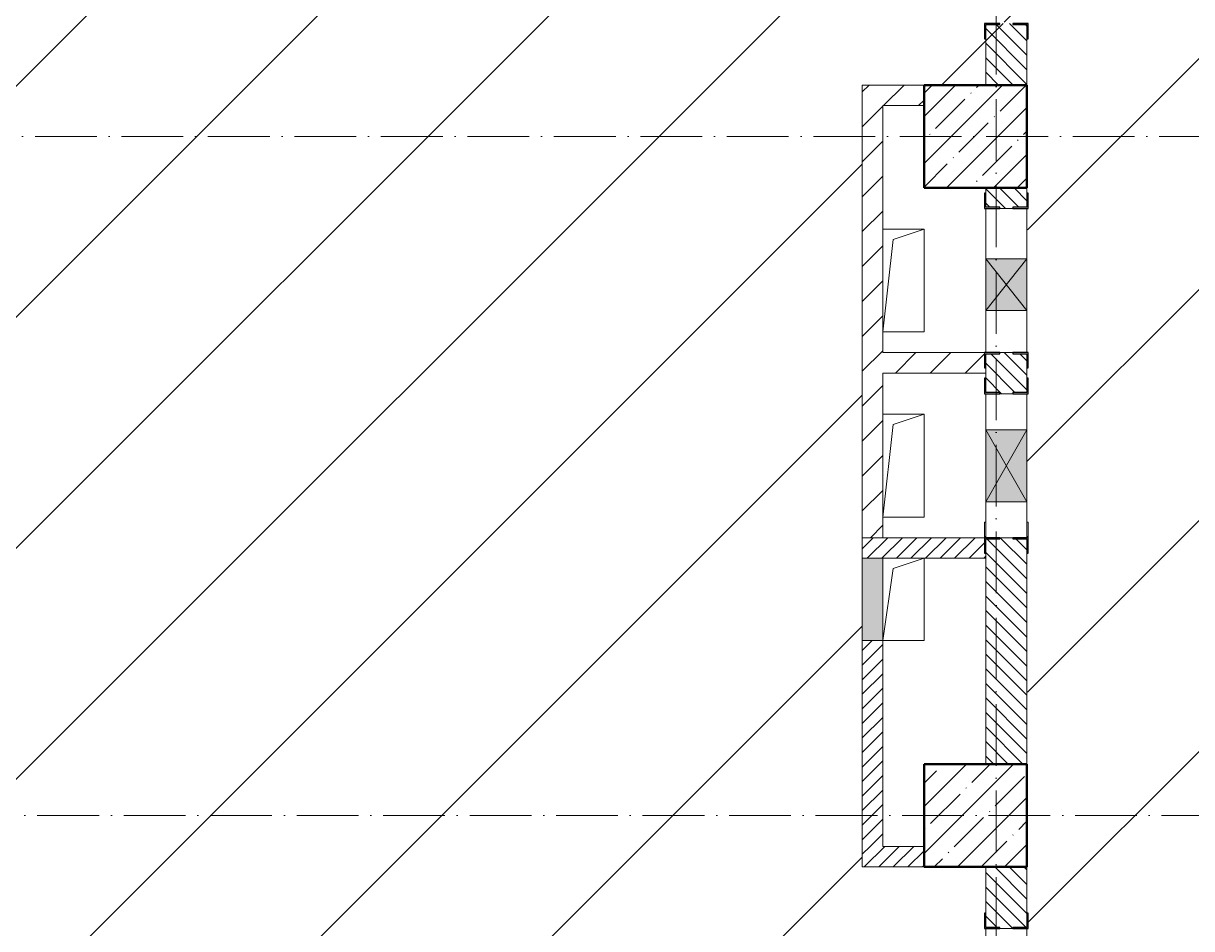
# Model space of a CAD drawing. Header units: millimetres. Extents: x -17017 to 628417, y -109036 to 199237.
# Drawn here: x 284496 to 290171, y -73232 to -68832 of the extents above; entities that cross this region are included whole.
import ezdxf

# ---------------------------------------------------------------- set-up
doc = ezdxf.new("R2010")
doc.units = ezdxf.units.MM
doc.linetypes.add('50_200_ШТРИХ_1Т_ш5_п1_п1_', pattern=[700, 500, -100, 0, -100])
for name, color, linetype, lineweight in [('A-DETL-GENF-OTLN', 7, 'Continuous', 9), ('A-FLOR-____-OTLN', 7, 'Continuous', 9), ('A-GENM-____-MCUT', 7, 'Continuous', 25), ('A-GENM-____-OTLN', 7, 'Continuous', 9), ('A-GENM-____-OTLN-1', 7, 'Continuous', 25), ('A-GLAZ-____-OTLN', 7, 'Continuous', 9), ('A-WALL-____-MCUT-2', 7, 'Continuous', 50), ('A-WALL-____-MCUT-3', 7, 'Continuous', 9), ('A-WALL-____-PATT-1', 7, 'Continuous', 9), ('A-WALL-FNSH-MCUT-1', 7, 'Continuous', 9), ('I-WALL-____-OTLN', 7, 'Continuous', 9), ('S-COLS-____-MCUT', 7, 'Continuous', 50), ('S-COLS-____-OTLN', 7, 'Continuous', 9), ('S-GRID-____-OTLN-1', 7, '50_200_ШТРИХ_1Т_ш5_п1_п1_', 9), ('стяжа', 7, 'Continuous', 30)]:
    doc.layers.add(name, color=color, linetype=linetype, lineweight=lineweight)
pattern_1 = [(135, (283770.707, -86863.456), (-35.35534, -35.35534), [])]
pattern_2 = [(45, (283770.71, -86863.46), (-84.8528, 84.8528), [])]
pattern_3 = [(45, (283770.707, -86863.456), (-35.35534, 35.35534), [])]

# ---------------------------------------------------------------- blocks, each defined once
blk = doc.blocks.new('BSC_Колонна _Прямоугольная - 500х500-V52-АР1_План отверстий 3 этажа в осях 1-64_А-ГГ')
at = {"layer": 'S-COLS-____-OTLN'}
h = blk.add_hatch(dxfattribs=at)
h.set_pattern_fill('FP_89', color=256, style=0, pattern_type=2)
h.set_pattern_definition([(45, (-5350, -17481.04), (-114.0493, 114.0493), []), (45, (-5235.95, -17481.04), (-114.0493, 114.0493), [201.613, -40.323, 3.353, -36.97])])
h.paths.add_polyline_path([(-250, -250), (250, -250), (250, 250), (-250, 250)], flags=0)
at = {"layer": 'S-COLS-____-MCUT'}
for p, q in [((250, 250), (-250, 250)), ((-250, 250), (-250, -250)), ((250, -250), (250, 250)), ((-250, -250), (250, -250))]:
    blk.add_line(p, q, dxfattribs=at)
blk = doc.blocks.new('154_Стойка_СКБ_Уголок - СМ-2180_200-28268025-АР1_План отверстий 3 этажа в осях 1-64_А-ГГ')
at = {"layer": 'A-GENM-____-MCUT'}
for p, q in [((125, 156), (125, 81)), ((200, 156), (125, 156)), ((131, 81), (131, 150)), ((131, 150), (200, 150)), ((200, 150), (200, 156)), ((125, 81), (131, 81)), ((131, 19), (125, 19)), ((125, 19), (125, -56)), ((131, -50), (131, 19)), ((125, -56), (200, -56)), ((200, -50), (131, -50)), ((200, -56), (200, -50))]:
    blk.add_line(p, q, dxfattribs=at)
blk = doc.blocks.new('Фахверк_СКБ_Уголок - 200_3960_зеркало-28268689-АР1_План отверстий 3 этажа в осях 1-64_А-ГГ')
at = {"layer": 'A-GENM-____-MCUT'}
for p, q in [((200, 156), (125, 156)), ((125, 156), (125, 81)), ((131, 81), (131, 150)), ((131, 150), (200, 150)), ((200, 150), (200, 156)), ((125, 81), (131, 81)), ((131, 19), (125, 19)), ((125, 19), (125, -56)), ((131, -50), (131, 19)), ((125, -56), (200, -56)), ((200, -50), (131, -50)), ((200, -56), (200, -50))]:
    blk.add_line(p, q, dxfattribs=at)
blk = doc.blocks.new('Фахверк_СКБ_Уголок - 200_3960-28268576-АР1_План отверстий 3 этажа в осях 1-64_А-ГГ')
at = {"layer": 'A-GENM-____-MCUT'}
for p, q in [((200, 156), (125, 156)), ((125, 156), (125, 81)), ((131, 81), (131, 150)), ((131, 150), (200, 150)), ((200, 150), (200, 156)), ((125, 81), (131, 81)), ((131, 19), (125, 19)), ((125, 19), (125, -56)), ((131, -50), (131, 19)), ((125, -56), (200, -56)), ((200, -50), (131, -50)), ((200, -56), (200, -50))]:
    blk.add_line(p, q, dxfattribs=at)
blk = doc.blocks.new('Стойка_Влож_Уголок_Опорный - Уголок-28213941-АР1_План отверстий 3 этажа в осях 1-64_А-ГГ')
at = {"layer": 'A-GENM-____-OTLN'}
for p, q in [((-212, -6), (-212, 0)), ((0, 0), (0, -6)), ((-212, -75), (-212, -6)), ((-212, -6), (-206, -6)), ((-6, -6), (0, -6)), ((0, -6), (0, -75)), ((-212, -75), (-206, -75)), ((-6, -75), (0, -75))]:
    blk.add_line(p, q, dxfattribs=at)
blk = doc.blocks.new('154_Стойка_СКБ_Уголок - СМ-2480_200-28346303-АР1_План отверстий 3 этажа в осях 1-64_А-ГГ')
at = {"layer": 'A-GENM-____-MCUT'}
for p, q in [((125, 156), (125, 81)), ((200, 156), (125, 156)), ((131, 81), (131, 150)), ((131, 150), (200, 150)), ((200, 150), (200, 156)), ((125, 81), (131, 81)), ((131, 19), (125, 19)), ((125, 19), (125, -56)), ((131, -50), (131, 19)), ((125, -56), (200, -56)), ((200, -50), (131, -50)), ((200, -56), (200, -50))]:
    blk.add_line(p, q, dxfattribs=at)
blk = doc.blocks.new('Фахверк_СКБ_Уголок - 200_3550-28267367-АР1_План отверстий 3 этажа в осях 1-64_А-ГГ')
at = {"layer": 'A-GENM-____-MCUT'}
for p, q in [((200, 156), (125, 156)), ((125, 156), (125, 81)), ((131, 81), (131, 150)), ((131, 150), (200, 150)), ((200, 150), (200, 156)), ((125, 81), (131, 81)), ((131, 19), (125, 19)), ((125, 19), (125, -56)), ((131, -50), (131, 19)), ((125, -56), (200, -56)), ((200, -50), (131, -50)), ((200, -56), (200, -50))]:
    blk.add_line(p, q, dxfattribs=at)
blk = doc.blocks.new('AR_Отверстие Ниша - Лючок-32403280-АР1_План отверстий 3 этажа в осях 1-64_А-ГГ')
at = {"layer": 'A-GLAZ-____-OTLN'}
blk.add_hatch(color=256, dxfattribs=at).paths.add_polyline_path([(200, -50), (200, 50), (-200, 50), (-200, -50)], flags=0)
for p, q in [((200, 50), (-200, 50)), ((-200, 50), (-200, -50)), ((200, -50), (200, 50)), ((-200, -50), (200, -50))]:
    blk.add_line(p, q, dxfattribs=at)
blk = doc.blocks.new('AR_Отверстие прямоугольное _в плите_ - AR_Отверстие прямоугольное _в плите_-30229458-АР1_План отверстий 3 этажа в осях 1-64_А-ГГ')
at = {"layer": 'A-GENM-____-OTLN'}
for p, q in [((100, 250), (-100, 250)), ((-50, 200), (100, 250)), ((100, -250), (100, 250)), ((-100, -250), (-50, 200)), ((-100, -250), (100, -250))]:
    blk.add_line(p, q, dxfattribs=at)
blk = doc.blocks.new('AR_Отверстие прямоугольное _в плите_ - AR_Отверстие прямоугольное _в плите_-30229368-АР1_План отверстий 3 этажа в осях 1-64_А-ГГ')
at = {"layer": 'A-GENM-____-OTLN'}
for p, q in [((-50, 150), (100, 200)), ((100, -200), (100, 200)), ((-100, -200), (-50, 150)), ((-100, -200), (100, -200))]:
    blk.add_line(p, q, dxfattribs=at)
blk = doc.blocks.new('AR_Отверстие прямоугольное _в стене_ - AR_Отверстие прямоугольное _в стене__ЭОМ-36412645-АР1_План отверстий 3 этажа в осях 1-64_А-ГГ')
at = {"layer": 'A-GLAZ-____-OTLN'}
blk.add_hatch(color=256, dxfattribs=at).paths.add_polyline_path([(-175, -100), (175, -100), (175, 100), (-175, 100)], flags=0)
at = {"layer": 'A-DETL-GENF-OTLN'}
for p, q in [((-175, -100), (-175, 100)), ((-175, 100), (175, 100)), ((175, 100), (-175, -100)), ((-175, 100), (175, -100)), ((175, 100), (-175, 100)), ((-175, 100), (-175, -100)), ((175, 100), (175, -100)), ((175, -100), (175, 100)), ((175, -100), (-175, -100)), ((-175, -100), (175, -100))]:
    blk.add_line(p, q, dxfattribs=at)
blk = doc.blocks.new('AR_Отверстие прямоугольное _в стене__БезПР - AR_Отверстие прямоугольное _в стене__БезПР-36392898-АР1_План отверстий 3 этажа в осях 1-64_А-ГГ')
at = {"layer": 'A-GLAZ-____-OTLN'}
blk.add_hatch(color=256, dxfattribs=at).paths.add_polyline_path([(-125, -100), (125, -100), (125, 100), (-125, 100)], flags=0)
at = {"layer": 'A-DETL-GENF-OTLN'}
for p, q in [((-125, -100), (-125, 100)), ((-125, 100), (125, 100)), ((125, 100), (-125, -100)), ((-125, 100), (125, -100)), ((125, 100), (-125, 100)), ((-125, 100), (-125, -100)), ((125, 100), (125, -100)), ((125, -100), (125, 100)), ((125, -100), (-125, -100)), ((-125, -100), (125, -100))]:
    blk.add_line(p, q, dxfattribs=at)
blk = doc.blocks.new('3эт')
at = {"layer": 'S-GRID-____-OTLN-1', "color": 251, "ltscale": 0.6, "true_color": 0x636466}
for p, q in [((289220.7, -91346.1), (289220.7, -36982.5)), ((310478.4, -69382.4), (279101.9, -69382.4)), ((279101.9, -72682.4), (310478.4, -72682.4))]:
    blk.add_line(p, q, dxfattribs=at)

msp = doc.modelspace()

# ---------------------------------------------------------------- hatches: boundary and pattern name
at = {"layer": 'A-WALL-____-PATT-1'}
h = msp.add_hatch(dxfattribs=at)
h.set_pattern_fill('FP_6', color=256, style=0, pattern_type=2)
h.set_pattern_definition(pattern_1)
h.paths.add_polyline_path([(289370.7, -69132.4), (289370.7, -68838.4), (289301.7, -68838.4), (289301.7, -68832.4), (289239.7, -68832.4), (289239.7, -68838.4), (289170.7, -68838.4), (289170.7, -69132.4)], flags=0)
h.paths.add_polyline_path([(289345.1, -67682.4), (289370.7, -67682.4), (289370.7, -66942.4), (289170.7, -66942.4), (289170.7, -67682.4)], flags=0)
h.paths.add_polyline_path([(289370.7, -66542.4), (289370.7, -65988.4), (289301.7, -65988.4), (289301.7, -65982.4), (289239.7, -65982.4), (289239.7, -65988.4), (289170.7, -65988.4), (289170.7, -66542.4), (289239.7, -66542.4)], flags=0)
h.paths.add_polyline_path([(289301.7, -64832.4), (289301.7, -64826.4), (289370.7, -64826.4), (289370.7, -63632.4), (289170.7, -63632.4), (289170.7, -64826.4), (289239.7, -64826.4), (289239.7, -64832.4)], flags=0)
h = msp.add_hatch(dxfattribs=at)
h.set_pattern_fill('FP_4', color=256, style=0, pattern_type=2)
h.set_pattern_definition(pattern_2)
h.paths.add_polyline_path([(288570.7, -71332.4), (288670.7, -71332.4), (288670.7, -69132.4), (288570.7, -69132.4), (288570.7, -70648.9)], flags=0)
h = msp.add_hatch(dxfattribs=at)
h.set_pattern_fill('FP_4', color=256, style=0, pattern_type=2)
h.set_pattern_definition(pattern_2)
h.paths.add_polyline_path([(288870.7, -69232.4), (288870.7, -69132.4), (288670.7, -69132.4), (288670.7, -69232.4)], flags=0)
h = msp.add_hatch(dxfattribs=at)
h.set_pattern_fill('FP_6', color=256, style=0, pattern_type=2)
h.set_pattern_definition(pattern_1)
h.paths.add_polyline_path([(289170.7, -72432.4), (289370.7, -72432.4), (289369.6, -71338.4), (289301.7, -71338.4), (289301.7, -71332.4), (289239.7, -71332.4), (289239.7, -71338.4), (289170.7, -71338.4), (289170.7, -72368.9)], flags=0)
h.paths.add_polyline_path([(289239.7, -70632.4), (289301.7, -70632.4), (289301.7, -70626.4), (289370.7, -70626.4), (289370.7, -70438.4), (289301.7, -70438.4), (289301.7, -70432.4), (289239.7, -70432.4), (289239.7, -70438.4), (289170.7, -70438.4), (289170.7, -70626.4), (289239.7, -70626.4)], flags=0)
h.paths.add_polyline_path([(289239.7, -69732.4), (289301.7, -69732.4), (289301.7, -69726.4), (289370.7, -69726.4), (289370.7, -69632.4), (289170.7, -69632.4), (289170.7, -69726.4), (289239.7, -69726.4)], flags=0)
h = msp.add_hatch(dxfattribs=at)
h.set_pattern_fill('FP_4', color=256, style=0, pattern_type=2)
h.set_pattern_definition(pattern_2)
h.paths.add_polyline_path([(289162.5, -70532.4), (289170.7, -70532.4), (289170.7, -70507.4), (289164.7, -70507.4), (289164.7, -70432.4), (288670.7, -70432.4), (288670.7, -70532.4), (289059.4, -70532.4)], flags=0)
h = msp.add_hatch(dxfattribs=at)
h.set_pattern_fill('FP_5', color=256, style=0, pattern_type=2)
h.set_pattern_definition(pattern_3)
h.paths.add_polyline_path([(289162.5, -71432.4), (289170.7, -71432.4), (289170.7, -71407.4), (289164.7, -71407.4), (289164.7, -71332.4), (288570.7, -71332.4), (288570.7, -71432.4), (289059.4, -71432.4)], flags=0)
h = msp.add_hatch(dxfattribs=at)
h.set_pattern_fill('FP_5', color=256, style=0, pattern_type=2)
h.set_pattern_definition(pattern_3)
h.paths.add_polyline_path([(288570.7, -72832.4), (288670.7, -72832.4), (288670.7, -71832.4), (288570.7, -71832.4), (288570.7, -72368.9)], flags=0)
h = msp.add_hatch(dxfattribs=at)
h.set_pattern_fill('FP_5', color=256, style=0, pattern_type=2)
h.set_pattern_definition(pattern_3)
h.paths.add_polyline_path([(288870.7, -72932.4), (288870.7, -72832.4), (288570.7, -72832.4), (288570.7, -72932.4)], flags=0)
h = msp.add_hatch(dxfattribs=at)
h.set_pattern_fill('FP_6', color=256, style=0, pattern_type=2)
h.set_pattern_definition(pattern_1)
h.paths.add_polyline_path([(289301.7, -76132.4), (289301.7, -76126.4), (289370.7, -76126.4), (289370.7, -75938.4), (289301.7, -75938.4), (289301.7, -75932.4), (289239.7, -75932.4), (289239.7, -75938.4), (289170.7, -75938.4), (289170.7, -76126.4), (289239.7, -76126.4), (289239.7, -76132.4)], flags=0)
h.paths.add_polyline_path([(289239.7, -75232.4), (289301.7, -75232.4), (289301.7, -75226.4), (289370.7, -75226.4), (289370.7, -74938.4), (289301.7, -74938.4), (289301.7, -74932.4), (289239.7, -74932.4), (289239.7, -74938.4), (289170.7, -74938.4), (289170.7, -75226.4), (289239.7, -75226.4)], flags=0)
h.paths.add_polyline_path([(289239.7, -73232.4), (289301.7, -73232.4), (289301.7, -73226.4), (289370.7, -73226.4), (289370.7, -72932.4), (289170.7, -72932.4), (289170.7, -73226.4), (289239.7, -73226.4)], flags=0)
at = {"layer": 'S-COLS-____-OTLN'}
h = msp.add_hatch(dxfattribs=at)
h.set_pattern_fill('FP_38', color=256, style=0, pattern_type=2)
h.set_pattern_definition([(45, (283770.7, -86863.46), (-114.0493, 114.0493), []), (45, (283884.76, -86863.46), (-114.0493, 114.0493), [201.612, -40.322, 3.353, -36.97])])
h.paths.add_polyline_path([(288870.7, -72932.4), (289370.7, -72932.4), (289370.7, -72432.4), (288870.7, -72432.4)], flags=0)
at = {"layer": 'стяжа'}
h = msp.add_hatch(dxfattribs=at)
h.set_pattern_fill('ANSI31', color=5, scale=250)
h.paths.add_polyline_path([(289170.7, -73232.4), (289164.7, -73232.4), (289164.7, -73157.4), (289170.7, -72932.4), (288870.7, -72932.4), (288570.7, -72932.4), (288570.7, -71832.4), (288570.7, -71432.4), (288570.7, -69132.4), (288870.7, -69132.4), (289370.7, -69132.4), (289370.7, -68907.4), (289370.7, -68757.4), (289376.7, -68757.4), (289376.7, -68826.4), (289376.7, -68832.4), (289376.7, -68907.4), (289370.7, -69132.4), (289370.7, -69632.4), (289372.2, -69657.4), (289376.7, -69657.4), (289376.7, -69732.4), (289370.7, -69977.4), (289370.7, -70227.4), (289370.7, -70432.4), (289376.7, -70432.4), (289376.7, -70507.4), (289376.7, -70632.4), (289370.7, -70807.4), (289370.7, -71257.4), (289376.7, -71257.4), (289376.7, -71326.4), (289376.7, -71332.4), (289376.7, -71407.4), (289370.7, -72432.4), (289370.7, -72932.4), (289370.7, -73157.4), (289376.7, -73157.4), (289376.7, -73232.4), (289370.7, -74932.4), (289376.7, -74932.4), (289376.7, -75007.4), (289370.7, -75157.4), (289376.7, -75157.4), (289376.7, -75232.4), (289370.7, -75932.4), (289376.7, -75932.4), (289376.7, -76007.4), (289376.7, -76132.4), (289370.7, -76832.4), (289370.7, -77332.4), (293370.7, -77332.4), (293370.7, -76832.4), (293370.7, -76707.4), (293364.7, -76707.4), (293364.7, -76632.4), (293370.7, -75482.4), (293364.7, -75482.4), (293364.7, -75407.4), (293370.7, -74907.4), (293364.7, -74907.4), (293364.7, -74827.4), (293370.7, -74827.4), (293370.7, -73132.4), (293364.7, -73132.4), (293364.7, -73057.4), (293370.7, -72932.4), (293370.7, -72432.4), (293370.7, -70807.4), (293370.7, -70507.4), (293370.7, -70332.4), (293370.7, -69932.4), (293370.7, -69632.4), (292770.7, -69632.4), (292770.7, -69378.4), (292770.7, -68632.4), (292770.7, -68247.4), (292770.7, -68097.4), (292770.7, -67682.4), (292770.7, -66582.4), (292770.7, -66432.4), (293370.7, -66432.4), (293370.7, -66307.4), (293364.7, -66307.4), (293364.7, -66227.4), (293370.7, -66227.4), (293370.7, -65632.4), (293370.7, -65132.4), (293370.7, -64532.4), (293364.7, -64532.4), (293364.7, -64457.4), (293370.7, -64332.4), (293370.7, -63932.4), (292670.7, -63932.4), (292670.7, -63632.4), (292670.7, -63032.4), (292670.7, -62882.4), (292670.7, -62632.4), (292670.7, -62582.4), (292670.7, -61982.4), (292670.7, -61232.4), (292670.7, -60632.4), (292670.7, -60532.4), (293370.7, -60532.4), (293370.7, -60132.4), (293370.7, -59607.4), (293364.7, -59607.4), (293364.7, -59527.4), (293370.7, -59527.4), (293370.7, -58382.4), (293364.7, -58382.4), (293364.7, -58307.4), (293370.7, -57432.4), (293370.7, -56532.4), (295570.7, -56532.4), (295620.7, -56532.4), (297670.7, -56632.4), (297620.7, -56632.4), (297620.7, -57432.4), (293370.7, -57432.4), (293370.7, -58376.4), (293439.7, -58376.4), (293489.3, -58382.4), (293570.7, -58382.4), (293570.7, -58307.4), (293570.7, -57632.4), (301970.7, -57632.4), (301970.7, -54382.4), (301770.7, -54382.4), (301770.7, -57432.4), (297870.7, -57432.4), (297870.7, -56388.4), (297801.7, -56388.4), (297801.7, -56382.4), (297670.7, -56382.4), (297670.7, -55232.4), (297664.7, -55232.4), (297664.7, -55157.4), (297670.7, -54632.4), (297670.7, -54132.4), (297670.7, -53832.4), (298364.7, -53832.4), (298364.7, -53732.4), (298370.7, -52732.4), (298370.7, -52332.4), (298370.7, -52032.4), (298364.7, -52032.4), (298364.7, -51932.4), (297670.7, -51932.4), (297670.7, -51832.4), (297670.7, -50832.4), (297670.7, -50282.4), (297670.7, -48632.4), (297670.7, -48132.4), (297670.7, -47682.4), (297670.7, -45582.4), (298120.7, -45582.4), (298120.7, -45432.4), (298114.7, -45432.4), (298114.7, -45357.4), (298120.7, -44532.4), (298114.7, -44532.4), (298114.7, -44457.4), (298114.7, -44382.4), (298120.7, -43882.4), (298120.7, -43432.4), (298120.7, -43032.4), (298120.7, -41232.4), (298120.7, -39632.4), (297870.7, -39632.4), (297870.7, -39482.4), (297670.7, -39482.4), (297271.2, -39388.4), (297170.7, -39388.4), (295370.7, -39382.4), (295370.7, -39388.4), (295295.7, -39388.4), (293870.7, -39382.4), (293870.7, -39632.4), (293870.7, -39957.4), (293876.7, -39957.4), (293876.7, -40032.4), (293870.7, -40772.4), (293870.7, -41172.4), (293870.7, -41657.4), (293876.7, -41657.4), (293876.7, -41726.4), (293876.7, -41732.4), (293876.7, -41807.4), (293870.7, -42632.4), (293870.7, -43132.4), (293870.7, -43232.4), (293870.7, -45282.4), (293820.7, -45432.4), (293670.7, -45432.4), (293670.7, -45482.4), (289370.7, -45482.4), (289370.7, -48132.4), (289370.7, -48632.4), (289370.7, -48857.4), (289376.7, -48857.4), (289376.7, -48932.4), (289301.7, -48932.4), (289170.7, -48932.4), (289170.7, -50727.4), (289370.7, -50727.4), (289370.7, -50657.4), (289376.7, -50657.4), (289376.7, -50726.4), (289376.7, -50732.4), (289376.7, -50807.4), (289370.7, -51132.4), (289370.7, -51632.4), (289370.7, -51932.4), (289376.7, -51932.4), (289376.7, -52007.4), (289370.7, -52007.4), (289370.7, -51938.4), (289239.7, -51938.4), (289239.7, -51932.4), (289164.7, -51932.4), (289164.7, -52007.4), (289170.7, -52007.4), (289170.7, -52826.4), (289301.7, -52826.4), (289301.7, -52832.4), (289370.7, -52832.4), (289370.7, -54132.4), (289370.7, -54632.4), (289370.7, -54957.4), (289376.7, -54957.4), (289376.7, -55132.4), (289370.7, -55132.4), (289370.7, -55532.4), (289370.7, -56657.4), (289376.7, -56657.4), (289376.7, -56726.4), (289376.7, -56732.4), (289376.7, -56807.4), (289370.7, -60132.4), (289370.7, -60632.4), (289370.7, -61057.4), (289376.7, -61057.4), (289376.7, -61132.4), (289376.7, -61138.4), (289376.7, -61207.4), (289370.7, -61432.4), (289370.7, -62032.4), (289370.7, -62207.4), (289376.7, -62207.4), (289376.7, -62276.4), (289376.7, -62282.4), (289376.7, -62357.4), (289370.7, -63132.4), (289370.7, -63632.4), (289370.7, -64757.4), (289376.7, -64757.4), (289376.7, -64832.4), (289376.7, -64838.4), (289376.7, -64907.4), (289370.7, -65532.4), (289370.7, -65907.4), (289376.7, -65907.4), (289376.7, -65976.4), (289376.7, -65982.4), (289376.7, -66057.4), (289370.7, -66542.4), (289370.7, -66942.4), (289370.7, -67682.4), (289370.7, -67857.4), (289376.7, -67857.4), (289376.7, -67932.4), (289376.7, -67938.4), (289376.7, -68082.4), (289170.7, -68082.4), (289170.7, -68007.4), (289164.7, -68007.4), (289164.7, -67938.4), (289164.7, -67932.4), (289164.7, -67857.4), (289170.7, -67682.4), (289370.7, -67682.4), (289370.7, -66942.4), (289170.7, -66942.4), (289170.7, -66832.4), (288870.7, -66832.4), (288870.7, -67532.4), (288770.7, -67632.4), (288770.7, -66132.4), (288716.7, -66132.4), (287520.7, -66132.4), (287345.7, -66132.4), (287345.7, -68207.4), (281970.7, -68207.4), (281970.7, -66132.4), (281570.7, -66132.4), (281570.7, -66907.4), (281576.7, -66907.4), (281576.7, -66982.4), (281570.7, -68782.4), (281576.7, -68782.4), (281576.7, -68932.4), (281670.7, -68932.4), (281670.7, -69132.4), (281820.7, -69132.4), (281820.7, -69632.4), (281570.7, -69632.4), (281570.7, -69907.4), (281576.7, -69907.4), (281576.7, -69982.4), (281570.7, -71782.4), (281576.7, -71782.4), (281576.7, -71857.4), (281572.8, -72232.4), (281670.7, -72232.4), (281670.7, -72432.4), (281820.7, -72432.4), (281820.7, -72932.4), (281670.7, -72932.4), (281670.7, -73132.4), (281576.7, -73155.9), (281576.7, -73232.4), (281570.7, -75032.4), (281576.7, -75032.4), (281576.7, -75107.4), (281570.7, -76832.4), (281820.7, -76832.4), (281820.7, -77082.4), (283955.7, -77082.4), (283955.7, -76582.4), (285920.7, -76582.4), (286470.7, -76582.4), (288570.7, -76582.4), (288570.7, -75032.4), (289164.7, -75032.4), (289164.7, -74932.4)])
h.paths.add_polyline_path([(289164.7, -68907.4), (289164.7, -68832.4), (289164.7, -68826.4), (289170.7, -68826.4), (289330.7, -68827.4), (289330.7, -68832.4), (289239.7, -68832.4), (289239.7, -68838.4), (289170.7, -68838.4), (289170.7, -68907.4)], flags=16)
h.paths.add_polyline_path([(293370.7, -54632.4), (293370.7, -54132.4), (293870.7, -54132.4), (293870.7, -54632.4)], flags=16)
h.paths.add_polyline_path([(297664.7, -56457.4), (297664.7, -56388.4), (297670.7, -56388.4), (297670.7, -56457.4)], flags=16)
h.paths.add_polyline_path([(289376.7, -52832.4), (289376.7, -52757.4), (289370.7, -52757.4), (289370.7, -52826.4)], flags=16)
h.paths.add_polyline_path([(293370.7, -48632.4), (293370.7, -48132.4), (293870.7, -48132.4), (293870.7, -48632.4)], flags=16)
h.paths.add_polyline_path([(289170.7, -62032.4), (289170.7, -61432.4), (289170.7, -61207.4), (289164.7, -61207.4), (289164.7, -61138.4), (289164.7, -61132.4), (289164.7, -60982.4), (288620.7, -60982.4), (288620.7, -59632.4), (288620.7, -59282.4), (288620.7, -59207.4), (288620.7, -58407.4), (288620.7, -57382.4), (288466.7, -57382.4), (288420.7, -57382.4), (287270.7, -57382.4), (287224.7, -57382.4), (287070.7, -57382.4), (287070.7, -57832.4), (286370.7, -57832.4), (286370.7, -57382.4), (283970.7, -57382.4), (283920.7, -57382.4), (281570.7, -57382.4), (281570.7, -57907.4), (281576.7, -57907.4), (281576.7, -57982.4), (281570.7, -60132.4), (281820.7, -60132.4), (281820.7, -60632.4), (281670.7, -60632.4), (281670.7, -60832.4), (281570.7, -62782.4), (281570.7, -62782.4), (281576.7, -62782.4), (281576.7, -62932.4), (281670.7, -62932.4), (281670.7, -63132.4), (281820.7, -63132.4), (281820.7, -63282.4), (285220.7, -63282.4), (285220.7, -62882.4), (285320.7, -62882.4), (285620.7, -62882.4), (287070.7, -62882.4), (287120.7, -62882.4), (288720.7, -62882.4), (289170.7, -62882.4), (289170.7, -62357.4), (289164.7, -62357.4), (289164.7, -62282.4), (289164.7, -62276.4), (289164.7, -62207.4)], flags=17)
h.paths.add_polyline_path([(287145.7, -66132.4), (284520.7, -66132.4), (284470.7, -66132.4), (282170.7, -66132.4), (282170.7, -68007.4), (287145.7, -68007.4)], flags=17)
h.paths.add_polyline_path([(297170.7, -76482.4), (297520.7, -76482.4), (297520.7, -75082.4), (295620.7, -75082.4), (295570.7, -75082.4), (293570.7, -75082.4), (293570.7, -75407.4), (293576.7, -75407.4), (293576.7, -75482.4), (293570.7, -76632.4), (293576.7, -76632.4), (293576.7, -76707.4), (293570.7, -76832.4), (293870.7, -76832.4), (293870.7, -77082.4), (297170.7, -77082.4), (297170.7, -76882.4)], flags=17)
h.paths.add_polyline_path([(315595.7, -81632.4), (314970.7, -81632.4), (312570.7, -81632.4), (312570.7, -81382.4), (312370.7, -81382.4), (311270.7, -81382.4), (310820.7, -81382.4), (309570.7, -81382.4), (309570.7, -81282.4), (309570.7, -80982.4), (309245.7, -80982.4), (309245.7, -80988.4), (309170.7, -80988.4), (309170.7, -80982.4), (308720.7, -80982.4), (308320.7, -80982.4), (307470.7, -80982.4), (307470.7, -80988.4), (307395.7, -80988.4), (306970.7, -80985.5), (306970.7, -81582.4), (306070.7, -81582.4), (303570.7, -81582.4), (302870.7, -81582.4), (302870.7, -80988.4), (302770.7, -80988.4), (302770.7, -80982.4), (302220.7, -80982.4), (301820.7, -80982.4), (301070.7, -80982.4), (301070.7, -81282.4), (301070.7, -81382.4), (299720.7, -81382.4), (299270.7, -81382.4), (298770.7, -81382.4), (298770.7, -88532.4), (300570.7, -88532.4), (300570.7, -88282.4), (301070.7, -88282.4), (301070.7, -88432.4), (301270.7, -88432.4), (301270.7, -88532.4), (303570.7, -88532.4), (303570.7, -88282.4), (304070.7, -88282.4), (304070.7, -88432.4), (304270.7, -88432.4), (304270.7, -88532.4), (306570.7, -88532.4), (306570.7, -88526.4), (306645.7, -88526.4), (307020.7, -88528.6), (307020.7, -88432.4), (307220.7, -88432.4), (307220.7, -88532.4), (307695.7, -88532.4), (307695.7, -88526.4), (307770.7, -88526.4), (309570.7, -88532.4), (309570.7, -88282.4), (310070.7, -88282.4), (310070.7, -88432.4), (310270.7, -88432.4), (310270.7, -88532.4), (310695.7, -88532.4), (310695.7, -88526.4), (310770.7, -88526.4), (312570.7, -88532.4), (312570.7, -88282.4), (313070.7, -88282.4), (313070.7, -88532.4), (313695.7, -88532.4), (313695.7, -88526.4), (313770.7, -88526.4), (315570.7, -88532.4), (315570.7, -88526.4)])
h.paths.add_polyline_path([(318570.7, -84382.4), (318570.7, -84332.4), (318570.7, -81532.4), (318170.7, -81532.4), (318170.7, -80982.4), (318045.7, -80982.4), (318045.7, -80988.4), (317970.7, -80988.4), (317970.7, -80982.4), (317325.7, -80982.4), (317075.7, -80982.4), (316820.7, -80982.4), (316820.7, -80988.4), (316745.7, -80988.4), (316470.7, -80984), (316470.7, -81532.4), (315795.7, -81532.4), (315795.7, -88532.4), (316695.7, -88532.4), (316695.7, -88526.4), (316770.7, -88526.4), (318570.7, -88532.4), (318570.7, -88282.4), (318570.7, -88232.4), (318570.7, -87082.4), (318570.7, -87036.4)])
h.paths.add_polyline_path([(346420.7, -81382.4), (341420.7, -81382.4), (341420.7, -80982.4), (340520.7, -80982.4), (340520.7, -80988.4), (340445.7, -80988.4), (339795.7, -80982.4), (339795.7, -80988.4), (339720.7, -80988.4), (339720.7, -80982.4), (339220.7, -80982.4), (338820.7, -80982.4), (338020.7, -80982.4), (338020.7, -80988.4), (337945.7, -80988.4), (337620.7, -80982.4), (337620.7, -81282.4), (337270.7, -81282.4), (337270.7, -81732.4), (337170.7, -81732.4), (337120.7, -81732.4), (335920.7, -81732.4), (334520.7, -81732.4), (334520.7, -81482.4), (332220.7, -81482.4), (331620.7, -81482.4), (331570.7, -81482.4), (331470.7, -81482.4), (331470.7, -80988.4), (331370.7, -80988.4), (330960.7, -80982.4), (330060.7, -80982.4), (329570.7, -80982.4), (329570.7, -80988.4), (329420.7, -80988.4), (329420.7, -81382.4), (328120.7, -81382.4), (328120.7, -81282.4), (328120.7, -80982.4), (327995.7, -80982.4), (327995.7, -80988.4), (327920.7, -80988.4), (327480.7, -80982.4), (327080.7, -80982.4), (326220.7, -80982.4), (326220.7, -80988.4), (326170.7, -80988.4), (326170.7, -81532.4), (325120.7, -81532.4), (324320.7, -81532.4), (324020.7, -81532.4), (323420.7, -81532.4), (323320.7, -81532.4), (322120.7, -81532.4), (322120.7, -88282.4), (322620.7, -88282.4), (322620.7, -88432.4), (322820.7, -88432.4), (322645.7, -88457.4), (322620.7, -88532.4), (322620.7, -88782.4), (322964.7, -88782.4), (322964.7, -88713.4), (322970.7, -88601.4), (322970.7, -88782.4), (324770.7, -88782.4), (324770.7, -88713.4), (324770.7, -88601.4), (324770.7, -88526.4), (324920.7, -88526.4), (324920.7, -88432.4), (325120.7, -88432.4), (325120.7, -88282.4), (325620.7, -88282.4), (325620.7, -88432.4), (325820.7, -88432.4), (325645.7, -88457.4), (325620.7, -88532.4), (325620.7, -88782.4), (325964.7, -88782.4), (325964.7, -88713.4), (325970.7, -88601.4), (325970.7, -88782.4), (327770.7, -88782.4), (327770.7, -88713.4), (327770.7, -88601.4), (327770.7, -88526.4), (327845.7, -88526.4), (328120.7, -88532.4), (328120.7, -88282.4), (328620.7, -88282.4), (328620.7, -88432.4), (328820.7, -88432.4), (328645.7, -88457.4), (328620.7, -88532.4), (328620.7, -88782.4), (328964.7, -88782.4), (328964.7, -88713.4), (328970.7, -88601.4), (328970.7, -88782.4), (333770.7, -88782.4), (333770.7, -88713.4), (333770.7, -88601.4), (333770.7, -88526.4), (333920.7, -88526.4), (333920.7, -88432.4), (334120.7, -88432.4), (334120.7, -88282.4), (334620.7, -88282.4), (334620.7, -88532.4), (334895.7, -88532.4), (334895.7, -88526.4), (334970.7, -88526.4), (336770.7, -88532.4), (336770.7, -88526.4), (336920.7, -88526.4), (336920.7, -88432.4), (337120.7, -88432.4), (337120.7, -88282.4), (337620.7, -88282.4), (337620.7, -88432.4), (337820.7, -88432.4), (337645.7, -88457.4), (337620.7, -88532.4), (337620.7, -88782.4), (337964.7, -88782.4), (337964.7, -88713.4), (337970.7, -88601.4), (337970.7, -88782.4), (339770.7, -88782.4), (339770.7, -88713.4), (339770.7, -88601.4), (339770.7, -88526.4), (339845.7, -88526.4), (340895.7, -88532.4), (340895.7, -88526.4), (340970.7, -88526.4), (342770.7, -88532.4), (342770.7, -88526.4), (342920.7, -88526.4), (342920.7, -88432.4), (343120.7, -88432.4), (343120.7, -88282.4), (343620.7, -88282.4), (343620.7, -88532.4), (343895.7, -88532.4), (343895.7, -88526.4), (343970.7, -88526.4), (345770.7, -88532.4), (345770.7, -88526.4), (345920.7, -88526.4), (345920.7, -88432.4), (346120.7, -88432.4), (346120.7, -88282.4), (346420.7, -88282.4)])
h.paths.add_polyline_path([(322964.7, -88532.4), (322895.7, -88532.4), (322895.7, -88526.4), (322964.7, -88526.4)], flags=16)
h.paths.add_polyline_path([(325895.7, -88526.4), (325964.7, -88526.4), (325964.7, -88532.4), (325895.7, -88532.4)], flags=16)
h.paths.add_polyline_path([(328895.7, -88526.4), (328964.7, -88526.4), (328964.7, -88532.4), (328895.7, -88532.4)], flags=16)
h.paths.add_polyline_path([(337895.7, -88526.4), (337964.7, -88526.4), (337964.7, -88532.4), (337895.7, -88532.4)], flags=16)
h.paths.add_polyline_path([(320765.7, -81682.4), (318670.7, -81682.4), (318670.7, -84332.4), (318670.7, -84382.4), (318670.7, -86807.4), (320765.7, -86807.4)], flags=17)
h.paths.add_polyline_path([(322070.7, -81682.4), (320965.7, -81682.4), (320965.7, -87007.4), (318670.7, -87007.4), (318670.7, -87082.4), (318670.7, -88282.4), (319070.7, -88282.4), (319070.7, -88532.4), (319695.7, -88532.4), (319695.7, -88526.4), (319770.7, -88526.4), (321570.7, -88532.4), (321570.7, -88282.4), (322070.7, -88282.4)])
h.paths.add_polyline_path([(284555.7, -74323.5), (286214.3, -74323.5), (286214.3, -73123.5), (284555.7, -73123.5)], flags=24)
h.paths.add_polyline_path([(293949.8, -53466.1), (295539.5, -53466.1), (295539.5, -52266.1), (293949.8, -52266.1)], flags=24)
h.paths.add_polyline_path([(284145.4, -60579.9), (285847.1, -60579.9), (285847.1, -59379.9), (284145.4, -59379.9)], flags=24)
h.paths.add_polyline_path([(294345.8, -76674.4), (295989.3, -76674.4), (295989.3, -75474.4), (294345.8, -75474.4)], flags=24)
h.paths.add_polyline_path([(303687.2, -74702.9), (305345.2, -74702.9), (305345.2, -73502.9), (303687.2, -73502.9)], flags=9)
h.paths.add_polyline_path([(307387.7, -85151.9), (309075, -85151.9), (309075, -83951.9), (307387.7, -83951.9)], flags=24)
h.paths.add_polyline_path([(316096.5, -85132.8), (317754.5, -85132.8), (317754.5, -83932.8), (316096.5, -83932.8)], flags=24)
h.paths.add_polyline_path([(331892.7, -84929.4), (333551.3, -84929.4), (333551.3, -83729.4), (331892.7, -83729.4)], flags=24)
h.paths.add_polyline_path([(349945.4, -85071.4), (351579, -85071.4), (351579, -83871.4), (349945.4, -83871.4)], flags=9)
h.paths.add_polyline_path([(340247.8, -79908.4), (341925.4, -79908.4), (341925.4, -78708.4), (340247.8, -78708.4)], flags=9)

# ---------------------------------------------------------------- linework, layer by layer
at = {"layer": 'A-FLOR-____-OTLN'}
for p, q in [((288670.7, -69832.4), (288870.7, -69832.4)), ((288870.7, -69832.4), (288870.7, -70332.4)), ((288870.7, -70332.4), (288670.7, -70332.4)), ((288670.7, -70732.6), (288870.7, -70732.6)), ((288870.7, -70732.6), (288870.7, -71232.6)), ((288870.7, -71232.6), (288670.7, -71232.6)), ((288870.7, -71432.4), (288870.7, -71832.4)), ((288870.7, -71832.4), (288670.7, -71832.4))]:
    msp.add_line(p, q, dxfattribs=at)
at = {"layer": 'A-WALL-____-MCUT-2'}
msp.add_line((289170.7, -72432.4), (289370.7, -72432.4), dxfattribs=at)
at = {"layer": 'A-WALL-____-MCUT-3'}
for p, q in [((289170.7, -68907.4), (289170.7, -69132.4)), ((289370.7, -69132.4), (289370.7, -68907.4)), ((289170.7, -69632.4), (289170.7, -69657.4)), ((289370.7, -69657.4), (289370.7, -69632.4)), ((289239.7, -69732.4), (289301.7, -69732.4)), ((289301.7, -70432.4), (289239.7, -70432.4)), ((289170.7, -70507.4), (289170.7, -70557.4)), ((289370.7, -70557.4), (289370.7, -70507.4)), ((289239.7, -70632.4), (289301.7, -70632.4)), ((289301.7, -71332.4), (289239.7, -71332.4)), ((289170.7, -71407.4), (289170.7, -72432.4)), ((289370.7, -72432.4), (289370.7, -71407.4)), ((289370.7, -72932.4), (289170.7, -72932.4)), ((289170.7, -72932.4), (289170.7, -73157.4)), ((289370.7, -73157.4), (289370.7, -72932.4)), ((289239.7, -73232.4), (289301.7, -73232.4))]:
    msp.add_line(p, q, dxfattribs=at)
at = {"layer": 'A-WALL-FNSH-MCUT-1'}
for p, q in [((288570.7, -69132.4), (288570.7, -71432.4)), ((288870.7, -69132.4), (288570.7, -69132.4)), ((288670.7, -70432.4), (288670.7, -69232.4)), ((288670.7, -69232.4), (288870.7, -69232.4)), ((289164.7, -70432.4), (288670.7, -70432.4)), ((288670.7, -70532.4), (289170.7, -70532.4)), ((288670.7, -71332.4), (288670.7, -70532.4)), ((289164.7, -71332.4), (288570.7, -71332.4)), ((288670.7, -71432.4), (289170.7, -71432.4)), ((288570.7, -71832.4), (288570.7, -72932.4)), ((288670.7, -72832.4), (288670.7, -71832.4)), ((288870.7, -72832.4), (288670.7, -72832.4)), ((288870.7, -72932.4), (288870.7, -72832.4)), ((288570.7, -72932.4), (288870.7, -72932.4))]:
    msp.add_line(p, q, dxfattribs=at)
at = {"layer": 'I-WALL-____-OTLN'}
for p, q in [((289170.7, -69977.4), (289170.7, -69732.4)), ((289370.7, -69732.4), (289370.7, -69977.4)), ((289170.7, -70432.4), (289170.7, -70227.4)), ((289370.7, -70227.4), (289370.7, -70432.4)), ((289170.7, -70807.4), (289170.7, -70632.4)), ((289370.7, -70632.4), (289370.7, -70807.4)), ((289170.7, -71332.4), (289170.7, -71157.4)), ((289370.7, -71157.4), (289370.7, -71332.4)), ((289170.7, -74932.4), (289170.7, -73232.4)), ((289370.7, -73232.4), (289370.7, -74932.4))]:
    msp.add_line(p, q, dxfattribs=at)
at = {"layer": 'S-COLS-____-MCUT'}
for p, q in [((289170.7, -72432.4), (288870.7, -72432.4)), ((288870.7, -72432.4), (288870.7, -72932.4)), ((289370.7, -72932.4), (289370.7, -72432.4)), ((288870.7, -72932.4), (289370.7, -72932.4))]:
    msp.add_line(p, q, dxfattribs=at)
at = {"layer": 'S-COLS-____-OTLN'}
msp.add_line((289370.7, -72432.4), (289170.7, -72432.4), dxfattribs=at)

# ---------------------------------------------------------------- block references
at = {"layer": 'A-GENM-____-OTLN'}
for name, p in [('AR_Отверстие прямоугольное _в плите_ - AR_Отверстие прямоугольное _в плите_-30229458-АР1_План отверстий 3 этажа в осях 1-64_А-ГГ', (288770.7, -70082.4)), ('AR_Отверстие прямоугольное _в плите_ - AR_Отверстие прямоугольное _в плите_-30229458-АР1_План отверстий 3 этажа в осях 1-64_А-ГГ', (288770.7, -70982.6)), ('AR_Отверстие прямоугольное _в плите_ - AR_Отверстие прямоугольное _в плите_-30229368-АР1_План отверстий 3 этажа в осях 1-64_А-ГГ', (288770.7, -71632.4))]:
    msp.add_blockref(name, p, dxfattribs=at)
at = {"layer": 'A-GENM-____-OTLN', "rotation": 180}
msp.add_blockref('Стойка_Влож_Уголок_Опорный - Уголок-28213941-АР1_План отверстий 3 этажа в осях 1-64_А-ГГ', (289164.7, -71332.4), dxfattribs=at)
at = {"layer": 'A-GENM-____-OTLN-1'}
for name, p, rotation in [('154_Стойка_СКБ_Уголок - СМ-2480_200-28346303-АР1_План отверстий 3 этажа в осях 1-64_А-ГГ', (289220.7, -68707.4), 269.9999999999999), ('Фахверк_СКБ_Уголок - 200_3960_зеркало-28268689-АР1_План отверстий 3 этажа в осях 1-64_А-ГГ', (289320.7, -69857.4), 89.99999999999991), ('Фахверк_СКБ_Уголок - 200_3960-28268576-АР1_План отверстий 3 этажа в осях 1-64_А-ГГ', (289220.7, -70307.4), 269.9999999999999), ('Фахверк_СКБ_Уголок - 200_3960_зеркало-28268689-АР1_План отверстий 3 этажа в осях 1-64_А-ГГ', (289320.7, -70757.4), 89.99999999999991), ('154_Стойка_СКБ_Уголок - СМ-2180_200-28268025-АР1_План отверстий 3 этажа в осях 1-64_А-ГГ', (289220.7, -71207.4), 269.9999999999999), ('Фахверк_СКБ_Уголок - 200_3550-28267367-АР1_План отверстий 3 этажа в осях 1-64_А-ГГ', (289320.7, -73357.4), 89.99999999999991)]:
    msp.add_blockref(name, p, dxfattribs=dict(at, rotation=rotation))
at = {"layer": 'A-GLAZ-____-OTLN'}
for name, p, rotation in [('AR_Отверстие прямоугольное _в стене__БезПР - AR_Отверстие прямоугольное _в стене__БезПР-36392898-АР1_План отверстий 3 этажа в осях 1-64_А-ГГ', (289270.7, -70102.4), 89.99999999999991), ('AR_Отверстие прямоугольное _в стене_ - AR_Отверстие прямоугольное _в стене__ЭОМ-36412645-АР1_План отверстий 3 этажа в осях 1-64_А-ГГ', (289270.7, -70982.4), 89.99999999999991), ('AR_Отверстие Ниша - Лючок-32403280-АР1_План отверстий 3 этажа в осях 1-64_А-ГГ', (288620.7, -71632.4), 269.9999999999999)]:
    msp.add_blockref(name, p, dxfattribs=dict(at, rotation=rotation))
at = {"layer": 'S-COLS-____-OTLN'}
msp.add_blockref('BSC_Колонна _Прямоугольная - 500х500-V52-АР1_План отверстий 3 этажа в осях 1-64_А-ГГ', (289120.7, -69382.4), dxfattribs=at)
at = {"layer": 'стяжа'}
msp.add_blockref('3эт', (0, 0), dxfattribs=at)

doc.saveas('drawing.dxf')
